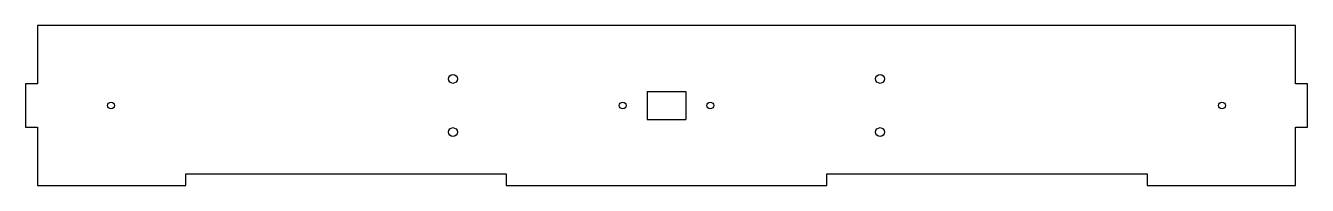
# Model space of a CAD drawing. Header units: millimetres. Extents: x 303 to 903, y 3 to 78.
import ezdxf

# ---------------------------------------------------------------- set-up
doc = ezdxf.new("R2010")
doc.units = ezdxf.units.MM

msp = doc.modelspace()

# ---------------------------------------------------------------- linework, layer by layer
at = {"color": 7, "linetype": 'Continuous', "lineweight": 25}
for p, q in [((897.5, 78), (308.5, 78)), ((308.5, 78), (308.5, 50.625)), ((897.5, 50.625), (897.5, 78)), ((308.5, 50.625), (303, 50.625)), ((303, 50.625), (303, 30.375)), ((903, 50.625), (897.5, 50.625)), ((903, 30.375), (903, 50.625)), ((594, 47), (612, 47)), ((594, 47), (594, 34)), ((612, 47), (612, 34)), ((303, 30.375), (308.5, 30.375)), ((308.5, 30.375), (308.5, 3)), ((594, 34), (612, 34)), ((897.5, 3), (897.5, 30.375)), ((897.5, 30.375), (903, 30.375)), ((378, 3), (378, 8.5)), ((378, 8.5), (528, 8.5)), ((528, 8.5), (528, 3)), ((678, 3), (678, 8.5)), ((678, 8.5), (828, 8.5)), ((828, 8.5), (828, 3)), ((308.5, 3), (378, 3)), ((528, 3), (678, 3)), ((828, 3), (897.5, 3))]:
    msp.add_line(p, q, dxfattribs=at)
for centre, radius in [((503, 53), 2.1), ((703, 53), 2.1), ((343, 40.5), 1.6), ((582.5, 40.5), 1.6), ((623.5, 40.5), 1.6), ((863, 40.5), 1.6), ((503, 28), 2.1), ((703, 28), 2.1)]:
    msp.add_circle(centre, radius, dxfattribs=at)

doc.saveas('drawing.dxf')
